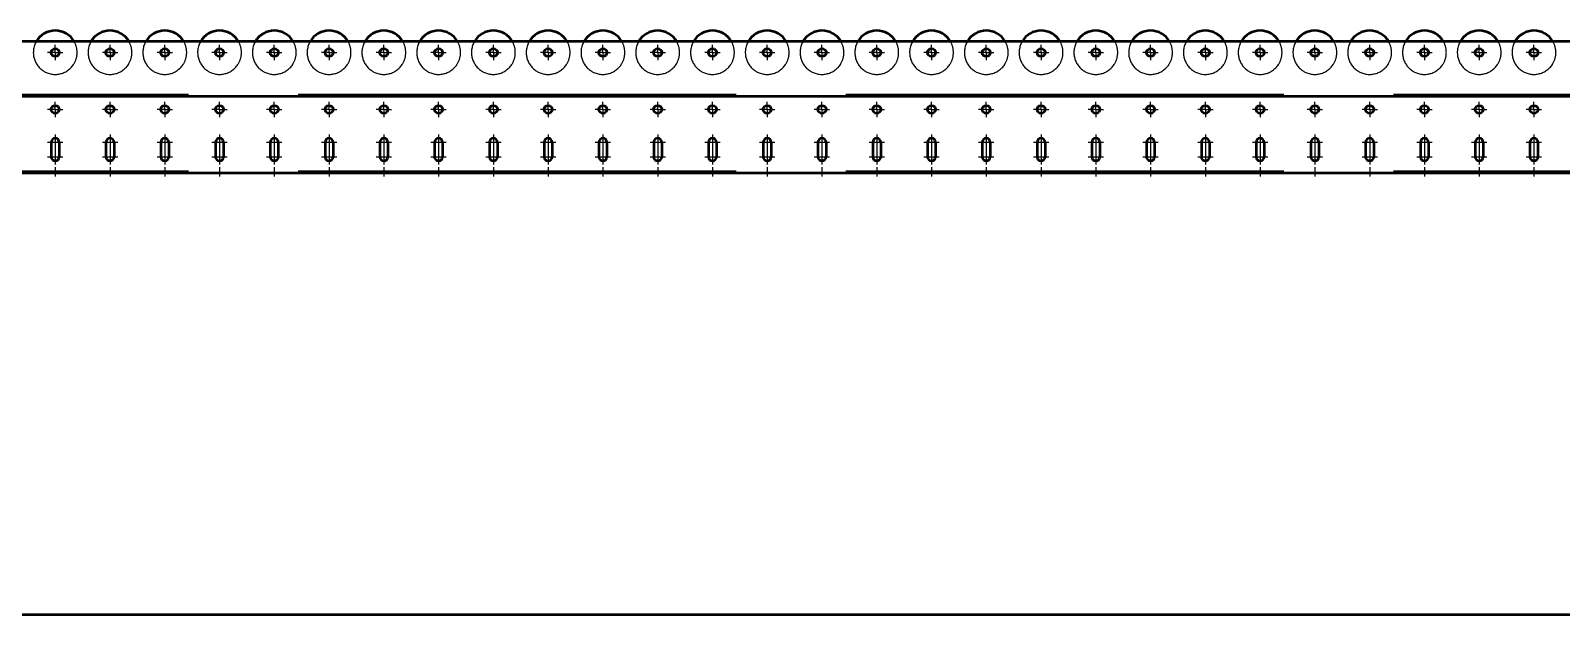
# Model space of a CAD drawing. Header units: millimetres. Extents: x 0 to 118800, y 79635 to 177025.
# Drawn here: x 73282 to 75378, y 158024 to 158824 of the extents above; entities that cross this region are included whole.
import ezdxf

# ---------------------------------------------------------------- set-up
doc = ezdxf.new("R2010")
doc.units = ezdxf.units.MM
doc.header["$LTSCALE"] = 200
for name, pattern in [('AM_DIN_F_W050', [6.25, 4.75, -1.5]), ('AM_DIN_G_W050', [13.75, 9.75, -1.5, 1, -1.5]), ('AM_DIN_G_W050x2', [6.875, 4.75, -0.875, 0.375, -0.875]), ('AM_ISO02W050x2', [3.75, 3, -0.75]), ('AM_ISO08W050x2', [9, 6, -0.75, 1.5, -0.75])]:
    doc.linetypes.add(name, pattern=pattern)
for name, color, linetype, lineweight in [('AM_0', 7, 'Continuous', 50), ('AM_3', 6, 'AM_DIN_F_W050', 25), ('AM_7', 4, 'AM_DIN_G_W050', 25)]:
    doc.layers.add(name, color=color, linetype=linetype, lineweight=lineweight)

# ---------------------------------------------------------------- blocks, each defined once
blk = doc.blocks.new('*U802')
at = {"layer": 'AM_0'}
for p, q in [((2207, 42), (2207, 22)), ((2218, 42), (2218, 22))]:
    blk.add_line(p, q, dxfattribs=at)
for centre, start, end in [((2212.5, 42), 0, 180), ((2212.5, 22), 180, 0)]:
    blk.add_arc(centre, 5.5, start, end, dxfattribs=at)
at = {"layer": 'AM_7', "linetype": 'AM_DIN_G_W050x2'}
for p, q in [((2202, 42), (2223, 42)), ((2212.5, 52.5), (2212.5, 11.5)), ((2202, 22), (2223, 22))]:
    blk.add_line(p, q, dxfattribs=at)
blk = doc.blocks.new('*U803')
at = {"layer": 'AM_0'}
for p, q in [((2057, 42), (2057, 22)), ((2068, 42), (2068, 22))]:
    blk.add_line(p, q, dxfattribs=at)
for centre, start, end in [((2062.5, 42), 0, 180), ((2062.5, 22), 180, 0)]:
    blk.add_arc(centre, 5.5, start, end, dxfattribs=at)
at = {"layer": 'AM_7', "linetype": 'AM_DIN_G_W050x2'}
for p, q in [((2052, 42), (2073, 42)), ((2062.5, 52.5), (2062.5, 11.5)), ((2052, 22), (2073, 22))]:
    blk.add_line(p, q, dxfattribs=at)
blk = doc.blocks.new('*U804')
at = {"layer": 'AM_0'}
for p, q in [((2057, 42), (2057, 22)), ((2068, 42), (2068, 22))]:
    blk.add_line(p, q, dxfattribs=at)
for centre, start, end in [((2062.5, 42), 0, 180), ((2062.5, 22), 180, 0)]:
    blk.add_arc(centre, 5.5, start, end, dxfattribs=at)
at = {"layer": 'AM_7', "linetype": 'AM_DIN_G_W050x2'}
for p, q in [((2052, 42), (2073, 42)), ((2062.5, 52.5), (2062.5, 11.5)), ((2052, 22), (2073, 22))]:
    blk.add_line(p, q, dxfattribs=at)
blk = doc.blocks.new('*U805')
at = {"layer": 'AM_0'}
for p, q in [((2132, 42), (2132, 22)), ((2143, 42), (2143, 22))]:
    blk.add_line(p, q, dxfattribs=at)
for centre, start, end in [((2137.5, 42), 0, 180), ((2137.5, 22), 180, 0)]:
    blk.add_arc(centre, 5.5, start, end, dxfattribs=at)
at = {"layer": 'AM_7', "linetype": 'AM_DIN_G_W050x2'}
for p, q in [((2127, 42), (2148, 42)), ((2137.5, 52.5), (2137.5, 11.5)), ((2127, 22), (2148, 22))]:
    blk.add_line(p, q, dxfattribs=at)
blk = doc.blocks.new('*U806')
at = {"layer": 'AM_0'}
for p, q in [((1982, 42), (1982, 22)), ((1993, 42), (1993, 22))]:
    blk.add_line(p, q, dxfattribs=at)
for centre, start, end in [((1987.5, 42), 0, 180), ((1987.5, 22), 180, 0)]:
    blk.add_arc(centre, 5.5, start, end, dxfattribs=at)
at = {"layer": 'AM_7', "linetype": 'AM_DIN_G_W050x2'}
for p, q in [((1977, 42), (1998, 42)), ((1987.5, 52.5), (1987.5, 11.5)), ((1977, 22), (1998, 22))]:
    blk.add_line(p, q, dxfattribs=at)
blk = doc.blocks.new('*U807')
at = {"layer": 'AM_0'}
for p, q in [((2507, 42), (2507, 22)), ((2518, 42), (2518, 22))]:
    blk.add_line(p, q, dxfattribs=at)
for centre, start, end in [((2512.5, 42), 0, 180), ((2512.5, 22), 180, 0)]:
    blk.add_arc(centre, 5.5, start, end, dxfattribs=at)
at = {"layer": 'AM_7', "linetype": 'AM_DIN_G_W050x2'}
for p, q in [((2502, 42), (2523, 42)), ((2512.5, 52.5), (2512.5, 11.5)), ((2502, 22), (2523, 22))]:
    blk.add_line(p, q, dxfattribs=at)
blk = doc.blocks.new('*U808')
at = {"layer": 'AM_0'}
for p, q in [((2432, 42), (2432, 22)), ((2443, 42), (2443, 22))]:
    blk.add_line(p, q, dxfattribs=at)
for centre, start, end in [((2437.5, 42), 0, 180), ((2437.5, 22), 180, 0)]:
    blk.add_arc(centre, 5.5, start, end, dxfattribs=at)
at = {"layer": 'AM_7', "linetype": 'AM_DIN_G_W050x2'}
for p, q in [((2427, 42), (2448, 42)), ((2437.5, 52.5), (2437.5, 11.5)), ((2427, 22), (2448, 22))]:
    blk.add_line(p, q, dxfattribs=at)
blk = doc.blocks.new('*U809')
at = {"layer": 'AM_0'}
for p, q in [((2282, 42), (2282, 22)), ((2293, 42), (2293, 22))]:
    blk.add_line(p, q, dxfattribs=at)
for centre, start, end in [((2287.5, 42), 0, 180), ((2287.5, 22), 180, 0)]:
    blk.add_arc(centre, 5.5, start, end, dxfattribs=at)
at = {"layer": 'AM_7', "linetype": 'AM_DIN_G_W050x2'}
for p, q in [((2277, 42), (2298, 42)), ((2287.5, 52.5), (2287.5, 11.5)), ((2277, 22), (2298, 22))]:
    blk.add_line(p, q, dxfattribs=at)
blk = doc.blocks.new('*U810')
at = {"layer": 'AM_0'}
for p, q in [((2357, 42), (2357, 22)), ((2368, 42), (2368, 22))]:
    blk.add_line(p, q, dxfattribs=at)
for centre, start, end in [((2362.5, 42), 0, 180), ((2362.5, 22), 180, 0)]:
    blk.add_arc(centre, 5.5, start, end, dxfattribs=at)
at = {"layer": 'AM_7', "linetype": 'AM_DIN_G_W050x2'}
for p, q in [((2352, 42), (2373, 42)), ((2362.5, 52.5), (2362.5, 11.5)), ((2352, 22), (2373, 22))]:
    blk.add_line(p, q, dxfattribs=at)
blk = doc.blocks.new('*U811')
at = {"layer": 'AM_0'}
for p, q in [((2882, 42), (2882, 22)), ((2893, 42), (2893, 22))]:
    blk.add_line(p, q, dxfattribs=at)
for centre, start, end in [((2887.5, 42), 0, 180), ((2887.5, 22), 180, 0)]:
    blk.add_arc(centre, 5.5, start, end, dxfattribs=at)
at = {"layer": 'AM_7', "linetype": 'AM_DIN_G_W050x2'}
for p, q in [((2877, 42), (2898, 42)), ((2887.5, 52.5), (2887.5, 11.5)), ((2877, 22), (2898, 22))]:
    blk.add_line(p, q, dxfattribs=at)
blk = doc.blocks.new('*U812')
at = {"layer": 'AM_0'}
for p, q in [((2732, 42), (2732, 22)), ((2743, 42), (2743, 22))]:
    blk.add_line(p, q, dxfattribs=at)
for centre, start, end in [((2737.5, 42), 0, 180), ((2737.5, 22), 180, 0)]:
    blk.add_arc(centre, 5.5, start, end, dxfattribs=at)
at = {"layer": 'AM_7', "linetype": 'AM_DIN_G_W050x2'}
for p, q in [((2727, 42), (2748, 42)), ((2737.5, 52.5), (2737.5, 11.5)), ((2727, 22), (2748, 22))]:
    blk.add_line(p, q, dxfattribs=at)
blk = doc.blocks.new('*U813')
at = {"layer": 'AM_0'}
for p, q in [((2807, 42), (2807, 22)), ((2818, 42), (2818, 22))]:
    blk.add_line(p, q, dxfattribs=at)
for centre, start, end in [((2812.5, 42), 0, 180), ((2812.5, 22), 180, 0)]:
    blk.add_arc(centre, 5.5, start, end, dxfattribs=at)
at = {"layer": 'AM_7', "linetype": 'AM_DIN_G_W050x2'}
for p, q in [((2802, 42), (2823, 42)), ((2812.5, 52.5), (2812.5, 11.5)), ((2802, 22), (2823, 22))]:
    blk.add_line(p, q, dxfattribs=at)
blk = doc.blocks.new('*U814')
at = {"layer": 'AM_0'}
for p, q in [((2657, 42), (2657, 22)), ((2668, 42), (2668, 22))]:
    blk.add_line(p, q, dxfattribs=at)
for centre, start, end in [((2662.5, 42), 0, 180), ((2662.5, 22), 180, 0)]:
    blk.add_arc(centre, 5.5, start, end, dxfattribs=at)
at = {"layer": 'AM_7', "linetype": 'AM_DIN_G_W050x2'}
for p, q in [((2652, 42), (2673, 42)), ((2662.5, 52.5), (2662.5, 11.5)), ((2652, 22), (2673, 22))]:
    blk.add_line(p, q, dxfattribs=at)
blk = doc.blocks.new('*U815')
at = {"layer": 'AM_0'}
for p, q in [((2582, 42), (2582, 22)), ((2593, 42), (2593, 22))]:
    blk.add_line(p, q, dxfattribs=at)
for centre, start, end in [((2587.5, 42), 0, 180), ((2587.5, 22), 180, 0)]:
    blk.add_arc(centre, 5.5, start, end, dxfattribs=at)
at = {"layer": 'AM_7', "linetype": 'AM_DIN_G_W050x2'}
for p, q in [((2577, 42), (2598, 42)), ((2587.5, 52.5), (2587.5, 11.5)), ((2577, 22), (2598, 22))]:
    blk.add_line(p, q, dxfattribs=at)
blk = doc.blocks.new('*U816')
at = {"layer": 'AM_0'}
for p, q in [((3107, 42), (3107, 22)), ((3118, 42), (3118, 22))]:
    blk.add_line(p, q, dxfattribs=at)
for centre, start, end in [((3112.5, 42), 0, 180), ((3112.5, 22), 180, 0)]:
    blk.add_arc(centre, 5.5, start, end, dxfattribs=at)
at = {"layer": 'AM_7', "linetype": 'AM_DIN_G_W050x2'}
for p, q in [((3102, 42), (3123, 42)), ((3112.5, 52.5), (3112.5, 11.5)), ((3102, 22), (3123, 22))]:
    blk.add_line(p, q, dxfattribs=at)
blk = doc.blocks.new('*U817')
at = {"layer": 'AM_0'}
for p, q in [((3032, 42), (3032, 22)), ((3043, 42), (3043, 22))]:
    blk.add_line(p, q, dxfattribs=at)
for centre, start, end in [((3037.5, 42), 0, 180), ((3037.5, 22), 180, 0)]:
    blk.add_arc(centre, 5.5, start, end, dxfattribs=at)
at = {"layer": 'AM_7', "linetype": 'AM_DIN_G_W050x2'}
for p, q in [((3027, 42), (3048, 42)), ((3037.5, 52.5), (3037.5, 11.5)), ((3027, 22), (3048, 22))]:
    blk.add_line(p, q, dxfattribs=at)
blk = doc.blocks.new('*U818')
at = {"layer": 'AM_0'}
for p, q in [((2957, 42), (2957, 22)), ((2968, 42), (2968, 22))]:
    blk.add_line(p, q, dxfattribs=at)
for centre, start, end in [((2962.5, 42), 0, 180), ((2962.5, 22), 180, 0)]:
    blk.add_arc(centre, 5.5, start, end, dxfattribs=at)
at = {"layer": 'AM_7', "linetype": 'AM_DIN_G_W050x2'}
for p, q in [((2952, 42), (2973, 42)), ((2962.5, 52.5), (2962.5, 11.5)), ((2952, 22), (2973, 22))]:
    blk.add_line(p, q, dxfattribs=at)
blk = doc.blocks.new('*U819')
at = {"layer": 'AM_0'}
for p, q in [((3182, 42), (3182, 22)), ((3193, 42), (3193, 22))]:
    blk.add_line(p, q, dxfattribs=at)
for centre, start, end in [((3187.5, 42), 0, 180), ((3187.5, 22), 180, 0)]:
    blk.add_arc(centre, 5.5, start, end, dxfattribs=at)
at = {"layer": 'AM_7', "linetype": 'AM_DIN_G_W050x2'}
for p, q in [((3177, 42), (3198, 42)), ((3187.5, 52.5), (3187.5, 11.5)), ((3177, 22), (3198, 22))]:
    blk.add_line(p, q, dxfattribs=at)
blk = doc.blocks.new('*U820')
at = {"layer": 'AM_0'}
for p, q in [((3557, 42), (3557, 22)), ((3568, 42), (3568, 22))]:
    blk.add_line(p, q, dxfattribs=at)
for centre, start, end in [((3562.5, 42), 0, 180), ((3562.5, 22), 180, 0)]:
    blk.add_arc(centre, 5.5, start, end, dxfattribs=at)
at = {"layer": 'AM_7', "linetype": 'AM_DIN_G_W050x2'}
for p, q in [((3552, 42), (3573, 42)), ((3562.5, 52.5), (3562.5, 11.5)), ((3552, 22), (3573, 22))]:
    blk.add_line(p, q, dxfattribs=at)
blk = doc.blocks.new('*U821')
at = {"layer": 'AM_0'}
for p, q in [((3482, 42), (3482, 22)), ((3493, 42), (3493, 22))]:
    blk.add_line(p, q, dxfattribs=at)
for centre, start, end in [((3487.5, 42), 0, 180), ((3487.5, 22), 180, 0)]:
    blk.add_arc(centre, 5.5, start, end, dxfattribs=at)
at = {"layer": 'AM_7', "linetype": 'AM_DIN_G_W050x2'}
for p, q in [((3477, 42), (3498, 42)), ((3487.5, 52.5), (3487.5, 11.5)), ((3477, 22), (3498, 22))]:
    blk.add_line(p, q, dxfattribs=at)
blk = doc.blocks.new('*U822')
at = {"layer": 'AM_0'}
for p, q in [((3332, 42), (3332, 22)), ((3343, 42), (3343, 22))]:
    blk.add_line(p, q, dxfattribs=at)
for centre, start, end in [((3337.5, 42), 0, 180), ((3337.5, 22), 180, 0)]:
    blk.add_arc(centre, 5.5, start, end, dxfattribs=at)
at = {"layer": 'AM_7', "linetype": 'AM_DIN_G_W050x2'}
for p, q in [((3327, 42), (3348, 42)), ((3337.5, 52.5), (3337.5, 11.5)), ((3327, 22), (3348, 22))]:
    blk.add_line(p, q, dxfattribs=at)
blk = doc.blocks.new('*U823')
at = {"layer": 'AM_0'}
for p, q in [((3257, 42), (3257, 22)), ((3268, 42), (3268, 22))]:
    blk.add_line(p, q, dxfattribs=at)
for centre, start, end in [((3262.5, 42), 0, 180), ((3262.5, 22), 180, 0)]:
    blk.add_arc(centre, 5.5, start, end, dxfattribs=at)
at = {"layer": 'AM_7', "linetype": 'AM_DIN_G_W050x2'}
for p, q in [((3252, 42), (3273, 42)), ((3262.5, 52.5), (3262.5, 11.5)), ((3252, 22), (3273, 22))]:
    blk.add_line(p, q, dxfattribs=at)
blk = doc.blocks.new('*U824')
at = {"layer": 'AM_0'}
for p, q in [((3407, 42), (3407, 22)), ((3418, 42), (3418, 22))]:
    blk.add_line(p, q, dxfattribs=at)
for centre, start, end in [((3412.5, 42), 0, 180), ((3412.5, 22), 180, 0)]:
    blk.add_arc(centre, 5.5, start, end, dxfattribs=at)
at = {"layer": 'AM_7', "linetype": 'AM_DIN_G_W050x2'}
for p, q in [((3402, 42), (3423, 42)), ((3412.5, 52.5), (3412.5, 11.5)), ((3402, 22), (3423, 22))]:
    blk.add_line(p, q, dxfattribs=at)
blk = doc.blocks.new('*U825')
at = {"layer": 'AM_0'}
for p, q in [((3782, 42), (3782, 22)), ((3793, 42), (3793, 22))]:
    blk.add_line(p, q, dxfattribs=at)
for centre, start, end in [((3787.5, 42), 0, 180), ((3787.5, 22), 180, 0)]:
    blk.add_arc(centre, 5.5, start, end, dxfattribs=at)
at = {"layer": 'AM_7', "linetype": 'AM_DIN_G_W050x2'}
for p, q in [((3777, 42), (3798, 42)), ((3787.5, 52.5), (3787.5, 11.5)), ((3777, 22), (3798, 22))]:
    blk.add_line(p, q, dxfattribs=at)
blk = doc.blocks.new('*U826')
at = {"layer": 'AM_0'}
for p, q in [((3857, 42), (3857, 22)), ((3868, 42), (3868, 22))]:
    blk.add_line(p, q, dxfattribs=at)
for centre, start, end in [((3862.5, 42), 0, 180), ((3862.5, 22), 180, 0)]:
    blk.add_arc(centre, 5.5, start, end, dxfattribs=at)
at = {"layer": 'AM_7', "linetype": 'AM_DIN_G_W050x2'}
for p, q in [((3852, 42), (3873, 42)), ((3862.5, 52.5), (3862.5, 11.5)), ((3852, 22), (3873, 22))]:
    blk.add_line(p, q, dxfattribs=at)
blk = doc.blocks.new('*U827')
at = {"layer": 'AM_0'}
for p, q in [((3707, 42), (3707, 22)), ((3718, 42), (3718, 22))]:
    blk.add_line(p, q, dxfattribs=at)
for centre, start, end in [((3712.5, 42), 0, 180), ((3712.5, 22), 180, 0)]:
    blk.add_arc(centre, 5.5, start, end, dxfattribs=at)
at = {"layer": 'AM_7', "linetype": 'AM_DIN_G_W050x2'}
for p, q in [((3702, 42), (3723, 42)), ((3712.5, 52.5), (3712.5, 11.5)), ((3702, 22), (3723, 22))]:
    blk.add_line(p, q, dxfattribs=at)
blk = doc.blocks.new('*U828')
at = {"layer": 'AM_0'}
for p, q in [((3632, 42), (3632, 22)), ((3643, 42), (3643, 22))]:
    blk.add_line(p, q, dxfattribs=at)
for centre, start, end in [((3637.5, 42), 0, 180), ((3637.5, 22), 180, 0)]:
    blk.add_arc(centre, 5.5, start, end, dxfattribs=at)
at = {"layer": 'AM_7', "linetype": 'AM_DIN_G_W050x2'}
for p, q in [((3627, 42), (3648, 42)), ((3637.5, 52.5), (3637.5, 11.5)), ((3627, 22), (3648, 22))]:
    blk.add_line(p, q, dxfattribs=at)
blk = doc.blocks.new('*U831')
at = {"layer": 'AM_0'}
for p, q in [((3932, 42), (3932, 22)), ((3943, 42), (3943, 22))]:
    blk.add_line(p, q, dxfattribs=at)
for centre, start, end in [((3937.5, 42), 0, 180), ((3937.5, 22), 180, 0)]:
    blk.add_arc(centre, 5.5, start, end, dxfattribs=at)
at = {"layer": 'AM_7', "linetype": 'AM_DIN_G_W050x2'}
for p, q in [((3927, 42), (3948, 42)), ((3937.5, 52.5), (3937.5, 11.5)), ((3927, 22), (3948, 22))]:
    blk.add_line(p, q, dxfattribs=at)
blk = doc.blocks.new('*U832')
at = {"layer": 'AM_0'}
for p, q in [((4007, 42), (4007, 22)), ((4018, 42), (4018, 22))]:
    blk.add_line(p, q, dxfattribs=at)
for centre, start, end in [((4012.5, 42), 0, 180), ((4012.5, 22), 180, 0)]:
    blk.add_arc(centre, 5.5, start, end, dxfattribs=at)
at = {"layer": 'AM_7', "linetype": 'AM_DIN_G_W050x2'}
for p, q in [((4002, 42), (4023, 42)), ((4012.5, 52.5), (4012.5, 11.5)), ((4002, 22), (4023, 22))]:
    blk.add_line(p, q, dxfattribs=at)
blk = doc.blocks.new('Rolle')
at = {"layer": 'AM_0'}
blk.add_arc((0, 0), 30, 30, 150, dxfattribs=at)
at = {"layer": 'AM_3'}
for start, end in [(150, 330), (330, 30)]:
    blk.add_arc((0, 0), 30, start, end, dxfattribs=at)
blk = doc.blocks.new('Rollenförderer Seitenteil 600054KFBT2')
at = {"layer": 'AM_0'}
for p, q in [((6000, 180), (70, 180)), ((70, 105), (6000, 105)), ((70, 0), (6000, 0))]:
    blk.add_line(p, q, dxfattribs=at)
for centre in [(1987.5, 165), (2062.5, 165), (2137.5, 165), (2212.5, 165), (2287.5, 165), (2362.5, 165), (2437.5, 165), (2512.5, 165), (2587.5, 165), (2662.5, 165), (2737.5, 165), (2812.5, 165), (2887.5, 165), (2962.5, 165), (3037.5, 165), (3112.5, 165), (3187.5, 165), (3262.5, 165), (3337.5, 165), (3412.5, 165), (3487.5, 165), (3562.5, 165), (3637.5, 165), (3712.5, 165), (3787.5, 165), (3862.5, 165), (3937.5, 165), (4012.5, 165), (1987.5, 87), (2062.5, 87), (2137.5, 87), (2212.5, 87), (2287.5, 87), (2362.5, 87), (2437.5, 87), (2512.5, 87), (2587.5, 87), (2662.5, 87), (2737.5, 87), (2812.5, 87), (2887.5, 87), (2962.5, 87), (3037.5, 87), (3112.5, 87), (3187.5, 87), (3262.5, 87), (3337.5, 87), (3412.5, 87), (3487.5, 87), (3562.5, 87), (3637.5, 87), (3712.5, 87), (3787.5, 87), (3862.5, 87), (3937.5, 87), (4012.5, 87)]:
    blk.add_circle(centre, 5.5, dxfattribs=at)
at = {"layer": 'AM_3', "linetype": 'AM_ISO02W050x2'}
for p, q in [((70, 108), (6000, 108)), ((70, 3), (6000, 3))]:
    blk.add_line(p, q, dxfattribs=at)
at = {"layer": 'AM_7', "linetype": 'AM_ISO08W050x2'}
for p, q in [((1987.5, 165), (1987.5, 175.5)), ((2062.5, 165), (2062.5, 175.5)), ((2137.5, 165), (2137.5, 175.5)), ((2212.5, 165), (2212.5, 175.5)), ((2287.5, 165), (2287.5, 175.5)), ((2362.5, 165), (2362.5, 175.5)), ((2437.5, 165), (2437.5, 175.5)), ((2512.5, 165), (2512.5, 175.5)), ((2587.5, 165), (2587.5, 175.5)), ((2662.5, 165), (2662.5, 175.5)), ((2737.5, 165), (2737.5, 175.5)), ((2812.5, 165), (2812.5, 175.5)), ((2887.5, 165), (2887.5, 175.5)), ((2962.5, 165), (2962.5, 175.5)), ((3037.5, 165), (3037.5, 175.5)), ((3112.5, 165), (3112.5, 175.5)), ((3187.5, 165), (3187.5, 175.5)), ((3262.5, 165), (3262.5, 175.5)), ((3337.5, 165), (3337.5, 175.5)), ((3412.5, 165), (3412.5, 175.5)), ((3487.5, 165), (3487.5, 175.5)), ((3562.5, 165), (3562.5, 175.5)), ((3637.5, 165), (3637.5, 175.5)), ((3712.5, 165), (3712.5, 175.5)), ((3787.5, 165), (3787.5, 175.5)), ((3862.5, 165), (3862.5, 175.5)), ((3937.5, 165), (3937.5, 175.5)), ((4012.5, 165), (4012.5, 175.5)), ((1987.5, 165), (1977, 165)), ((1987.5, 165), (1998, 165)), ((1987.5, 165), (1987.5, 154.5)), ((2062.5, 165), (2052, 165)), ((2062.5, 165), (2073, 165)), ((2062.5, 165), (2062.5, 154.5)), ((2137.5, 165), (2127, 165)), ((2137.5, 165), (2148, 165)), ((2137.5, 165), (2137.5, 154.5)), ((2212.5, 165), (2202, 165)), ((2212.5, 165), (2223, 165)), ((2212.5, 165), (2212.5, 154.5)), ((2287.5, 165), (2277, 165)), ((2287.5, 165), (2298, 165)), ((2287.5, 165), (2287.5, 154.5)), ((2362.5, 165), (2352, 165)), ((2362.5, 165), (2373, 165)), ((2362.5, 165), (2362.5, 154.5)), ((2437.5, 165), (2427, 165)), ((2437.5, 165), (2448, 165)), ((2437.5, 165), (2437.5, 154.5)), ((2512.5, 165), (2502, 165)), ((2512.5, 165), (2523, 165)), ((2512.5, 165), (2512.5, 154.5)), ((2587.5, 165), (2577, 165)), ((2587.5, 165), (2598, 165)), ((2587.5, 165), (2587.5, 154.5)), ((2662.5, 165), (2652, 165)), ((2662.5, 165), (2673, 165)), ((2662.5, 165), (2662.5, 154.5)), ((2737.5, 165), (2727, 165)), ((2737.5, 165), (2748, 165)), ((2737.5, 165), (2737.5, 154.5)), ((2812.5, 165), (2802, 165)), ((2812.5, 165), (2823, 165)), ((2812.5, 165), (2812.5, 154.5)), ((2887.5, 165), (2877, 165)), ((2887.5, 165), (2898, 165)), ((2887.5, 165), (2887.5, 154.5)), ((2962.5, 165), (2952, 165)), ((2962.5, 165), (2973, 165)), ((2962.5, 165), (2962.5, 154.5)), ((3037.5, 165), (3027, 165)), ((3037.5, 165), (3048, 165)), ((3037.5, 165), (3037.5, 154.5)), ((3112.5, 165), (3102, 165)), ((3112.5, 165), (3123, 165)), ((3112.5, 165), (3112.5, 154.5)), ((3187.5, 165), (3177, 165)), ((3187.5, 165), (3187.5, 154.5)), ((3187.5, 165), (3198, 165)), ((3262.5, 165), (3252, 165)), ((3262.5, 165), (3273, 165)), ((3262.5, 165), (3262.5, 154.5)), ((3337.5, 165), (3327, 165)), ((3337.5, 165), (3348, 165)), ((3337.5, 165), (3337.5, 154.5)), ((3412.5, 165), (3402, 165)), ((3412.5, 165), (3412.5, 154.5)), ((3412.5, 165), (3423, 165)), ((3487.5, 165), (3477, 165)), ((3487.5, 165), (3498, 165)), ((3487.5, 165), (3487.5, 154.5)), ((3562.5, 165), (3552, 165)), ((3562.5, 165), (3573, 165)), ((3562.5, 165), (3562.5, 154.5)), ((3637.5, 165), (3627, 165)), ((3637.5, 165), (3648, 165)), ((3637.5, 165), (3637.5, 154.5)), ((3712.5, 165), (3702, 165)), ((3712.5, 165), (3723, 165)), ((3712.5, 165), (3712.5, 154.5)), ((3787.5, 165), (3777, 165)), ((3787.5, 165), (3798, 165)), ((3787.5, 165), (3787.5, 154.5)), ((3862.5, 165), (3852, 165)), ((3862.5, 165), (3873, 165)), ((3862.5, 165), (3862.5, 154.5)), ((3937.5, 165), (3927, 165)), ((3937.5, 165), (3948, 165)), ((3937.5, 165), (3937.5, 154.5)), ((4012.5, 165), (4002, 165)), ((4012.5, 165), (4023, 165)), ((4012.5, 165), (4012.5, 154.5)), ((1987.5, 87), (1977, 87)), ((1987.5, 87), (1987.5, 97.5)), ((1987.5, 87), (1998, 87)), ((1987.5, 87), (1987.5, 76.5)), ((2062.5, 87), (2052, 87)), ((2062.5, 87), (2062.5, 97.5)), ((2062.5, 87), (2073, 87)), ((2062.5, 87), (2062.5, 76.5)), ((2137.5, 87), (2127, 87)), ((2137.5, 87), (2137.5, 97.5)), ((2137.5, 87), (2148, 87)), ((2137.5, 87), (2137.5, 76.5)), ((2212.5, 87), (2202, 87)), ((2212.5, 87), (2212.5, 97.5)), ((2212.5, 87), (2223, 87)), ((2212.5, 87), (2212.5, 76.5)), ((2287.5, 87), (2277, 87)), ((2287.5, 87), (2287.5, 97.5)), ((2287.5, 87), (2298, 87)), ((2287.5, 87), (2287.5, 76.5)), ((2362.5, 87), (2352, 87)), ((2362.5, 87), (2362.5, 97.5)), ((2362.5, 87), (2362.5, 76.5)), ((2362.5, 87), (2373, 87)), ((2437.5, 87), (2427, 87)), ((2437.5, 87), (2437.5, 97.5)), ((2437.5, 87), (2448, 87)), ((2437.5, 87), (2437.5, 76.5)), ((2512.5, 87), (2502, 87)), ((2512.5, 87), (2512.5, 97.5)), ((2512.5, 87), (2523, 87)), ((2512.5, 87), (2512.5, 76.5)), ((2587.5, 87), (2577, 87)), ((2587.5, 87), (2587.5, 97.5)), ((2587.5, 87), (2598, 87)), ((2587.5, 87), (2587.5, 76.5)), ((2662.5, 87), (2652, 87)), ((2662.5, 87), (2662.5, 97.5)), ((2662.5, 87), (2673, 87)), ((2662.5, 87), (2662.5, 76.5)), ((2737.5, 87), (2727, 87)), ((2737.5, 87), (2737.5, 97.5)), ((2737.5, 87), (2737.5, 76.5)), ((2737.5, 87), (2748, 87)), ((2812.5, 87), (2802, 87)), ((2812.5, 87), (2812.5, 97.5)), ((2812.5, 87), (2812.5, 76.5)), ((2812.5, 87), (2823, 87)), ((2887.5, 87), (2877, 87)), ((2887.5, 87), (2887.5, 97.5)), ((2887.5, 87), (2887.5, 76.5)), ((2887.5, 87), (2898, 87)), ((2962.5, 87), (2952, 87)), ((2962.5, 87), (2962.5, 97.5)), ((2962.5, 87), (2962.5, 76.5)), ((2962.5, 87), (2973, 87)), ((3037.5, 87), (3027, 87)), ((3037.5, 87), (3037.5, 97.5)), ((3037.5, 87), (3037.5, 76.5)), ((3037.5, 87), (3048, 87)), ((3112.5, 87), (3102, 87)), ((3112.5, 87), (3112.5, 97.5)), ((3112.5, 87), (3123, 87)), ((3112.5, 87), (3112.5, 76.5)), ((3187.5, 87), (3177, 87)), ((3187.5, 87), (3187.5, 97.5)), ((3187.5, 87), (3187.5, 76.5)), ((3187.5, 87), (3198, 87)), ((3262.5, 87), (3252, 87)), ((3262.5, 87), (3262.5, 97.5)), ((3262.5, 87), (3262.5, 76.5)), ((3262.5, 87), (3273, 87)), ((3337.5, 87), (3327, 87)), ((3337.5, 87), (3337.5, 97.5)), ((3337.5, 87), (3337.5, 76.5)), ((3337.5, 87), (3348, 87)), ((3412.5, 87), (3402, 87)), ((3412.5, 87), (3412.5, 97.5)), ((3412.5, 87), (3412.5, 76.5)), ((3412.5, 87), (3423, 87)), ((3487.5, 87), (3477, 87)), ((3487.5, 87), (3487.5, 97.5)), ((3487.5, 87), (3487.5, 76.5)), ((3487.5, 87), (3498, 87)), ((3562.5, 87), (3552, 87)), ((3562.5, 87), (3562.5, 97.5)), ((3562.5, 87), (3573, 87)), ((3562.5, 87), (3562.5, 76.5)), ((3637.5, 87), (3627, 87)), ((3637.5, 87), (3637.5, 97.5)), ((3637.5, 87), (3637.5, 76.5)), ((3637.5, 87), (3648, 87)), ((3712.5, 87), (3702, 87)), ((3712.5, 87), (3712.5, 97.5)), ((3712.5, 87), (3712.5, 76.5)), ((3712.5, 87), (3723, 87)), ((3787.5, 87), (3777, 87)), ((3787.5, 87), (3787.5, 97.5)), ((3787.5, 87), (3787.5, 76.5)), ((3787.5, 87), (3798, 87)), ((3862.5, 87), (3852, 87)), ((3862.5, 87), (3862.5, 97.5)), ((3862.5, 87), (3862.5, 76.5)), ((3862.5, 87), (3873, 87)), ((3937.5, 87), (3927, 87)), ((3937.5, 87), (3937.5, 97.5)), ((3937.5, 87), (3948, 87)), ((3937.5, 87), (3937.5, 76.5)), ((4012.5, 87), (4002, 87)), ((4012.5, 87), (4012.5, 97.5)), ((4012.5, 87), (4012.5, 76.5)), ((4012.5, 87), (4023, 87)), ((1987.5, 8), (1987.5, -5)), ((2062.5, 8), (2062.5, -5)), ((2137.5, 8), (2137.5, -5)), ((2212.5, 8), (2212.5, -5)), ((2287.5, 8), (2287.5, -5)), ((2362.5, 8), (2362.5, -5)), ((2437.5, 8), (2437.5, -5)), ((2512.5, 8), (2512.5, -5)), ((2587.5, 8), (2587.5, -5)), ((2662.5, 8), (2662.5, -5)), ((2737.5, 8), (2737.5, -5)), ((2812.5, 8), (2812.5, -5)), ((2887.5, 8), (2887.5, -5)), ((2962.5, 8), (2962.5, -5)), ((3037.5, 8), (3037.5, -5)), ((3112.5, 8), (3112.5, -5)), ((3187.5, 8), (3187.5, -5)), ((3262.5, 8), (3262.5, -5)), ((3337.5, 8), (3337.5, -5)), ((3412.5, 8), (3412.5, -5)), ((3487.5, 8), (3487.5, -5)), ((3562.5, 8), (3562.5, -5)), ((3637.5, 8), (3637.5, -5)), ((3712.5, 8), (3712.5, -5)), ((3787.5, 8), (3787.5, -5)), ((3862.5, 8), (3862.5, -5)), ((3937.5, 8), (3937.5, -5)), ((4012.5, 8), (4012.5, -5))]:
    blk.add_line(p, q, dxfattribs=at)
at = {"layer": 'AM_0'}
for name, p in [('Rolle', (1987.5, 165)), ('Rolle', (2062.5, 165)), ('Rolle', (2137.5, 165)), ('Rolle', (2212.5, 165)), ('Rolle', (2287.5, 165)), ('Rolle', (2362.5, 165)), ('Rolle', (2437.5, 165)), ('Rolle', (2512.5, 165)), ('Rolle', (2587.5, 165)), ('Rolle', (2662.5, 165)), ('Rolle', (2737.5, 165)), ('Rolle', (2812.5, 165)), ('Rolle', (2887.5, 165)), ('Rolle', (2962.5, 165)), ('Rolle', (3037.5, 165)), ('Rolle', (3112.5, 165)), ('Rolle', (3187.5, 165)), ('Rolle', (3262.5, 165)), ('Rolle', (3337.5, 165)), ('Rolle', (3412.5, 165)), ('Rolle', (3487.5, 165)), ('Rolle', (3562.5, 165)), ('Rolle', (3637.5, 165)), ('Rolle', (3712.5, 165)), ('Rolle', (3787.5, 165)), ('Rolle', (3862.5, 165)), ('Rolle', (3937.5, 165)), ('Rolle', (4012.5, 165)), ('*U806', (0, 0)), ('*U803', (0, 0)), ('*U804', (0, 0)), ('*U805', (0, 0)), ('*U802', (0, 0)), ('*U809', (0, 0)), ('*U810', (0, 0)), ('*U808', (0, 0)), ('*U807', (0, 0)), ('*U815', (0, 0)), ('*U814', (0, 0)), ('*U812', (0, 0)), ('*U813', (0, 0)), ('*U811', (0, 0)), ('*U818', (0, 0)), ('*U817', (0, 0)), ('*U816', (0, 0)), ('*U819', (0, 0)), ('*U823', (0, 0)), ('*U822', (0, 0)), ('*U824', (0, 0)), ('*U821', (0, 0)), ('*U820', (0, 0)), ('*U828', (0, 0)), ('*U827', (0, 0)), ('*U825', (0, 0)), ('*U826', (0, 0)), ('*U831', (0, 0)), ('*U832', (0, 0))]:
    blk.add_blockref(name, p, dxfattribs=at)

msp = doc.modelspace()

# ---------------------------------------------------------------- linework, layer by layer
at = {"layer": 'AM_0'}
msp.add_line((37244.6, 158024.4), (102562.3, 158024.4), dxfattribs=at)

# ---------------------------------------------------------------- block references
msp.add_blockref('Rollenförderer Seitenteil 600054KFBT2', (71328.3, 158629.4), dxfattribs=at)

doc.saveas('drawing.dxf')
